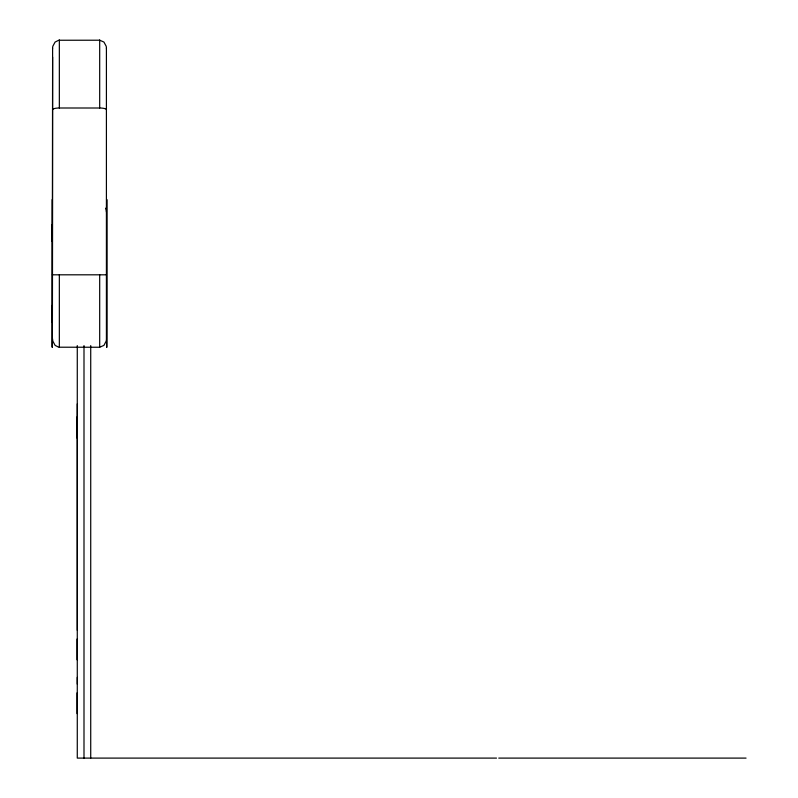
<?xml version="1.0" encoding="UTF-8"?>
<svg xmlns="http://www.w3.org/2000/svg" width="798" height="798" viewBox="0 0 798 798"><rect width="100%" height="100%" fill="white"/><g stroke="black" fill="none" stroke-linecap="round" stroke-linejoin="round"><path stroke-width="1.2" d="M52.608 338.891A10.264 10.264 0 0 0 52.867 341.185L55.102 345.374L58.733 347.21L99.69 347.25L103.93 345.374L106.154 341.185A10.264 10.264 0 0 0 106.413 338.891L106.413 48.299M52.608 57.067L52.389 347.25L52.608 48.289M52.638 109.635A6.763 1.626 0 0 1 59.341 107.999L99.69 108.009A6.763 1.626 0 0 1 106.393 109.635M52.389 274.811L106.413 274.811M77.276 403.878L77.276 630.31M77.276 677.392L77.276 684.115M496.506 758.1L77.276 758.1L77.276 345.594M498.75 758.1L746.06 758.1M105.665 208.198L106.154 209.704A10.135 10.005 0 0 1 106.413 211.959M106.862 199.59L106.862 347.25M106.643 199.59L106.643 347.25M99.69 39.92L99.69 108.009M99.69 274.811L99.69 347.23M90.723 345.594L90.723 758.1M83.999 345.594L83.999 758.1M77.047 639.038L77.047 659.816M77.047 692.844L77.047 713.621M76.827 417.095L76.827 437.873M59.341 39.91L59.341 108.009M59.341 274.811L59.341 347.23M52.159 199.59L52.159 347.25M51.94 224.657L51.94 241.375M51.94 305.454L51.94 322.173M52.608 48.419A10.135 10.005 0 0 1 52.867 46.164L55.102 42.055L58.733 40.249L99.69 40.219L103.93 42.055L106.154 46.164A10.135 10.005 0 0 1 106.413 48.419"/></g></svg>
